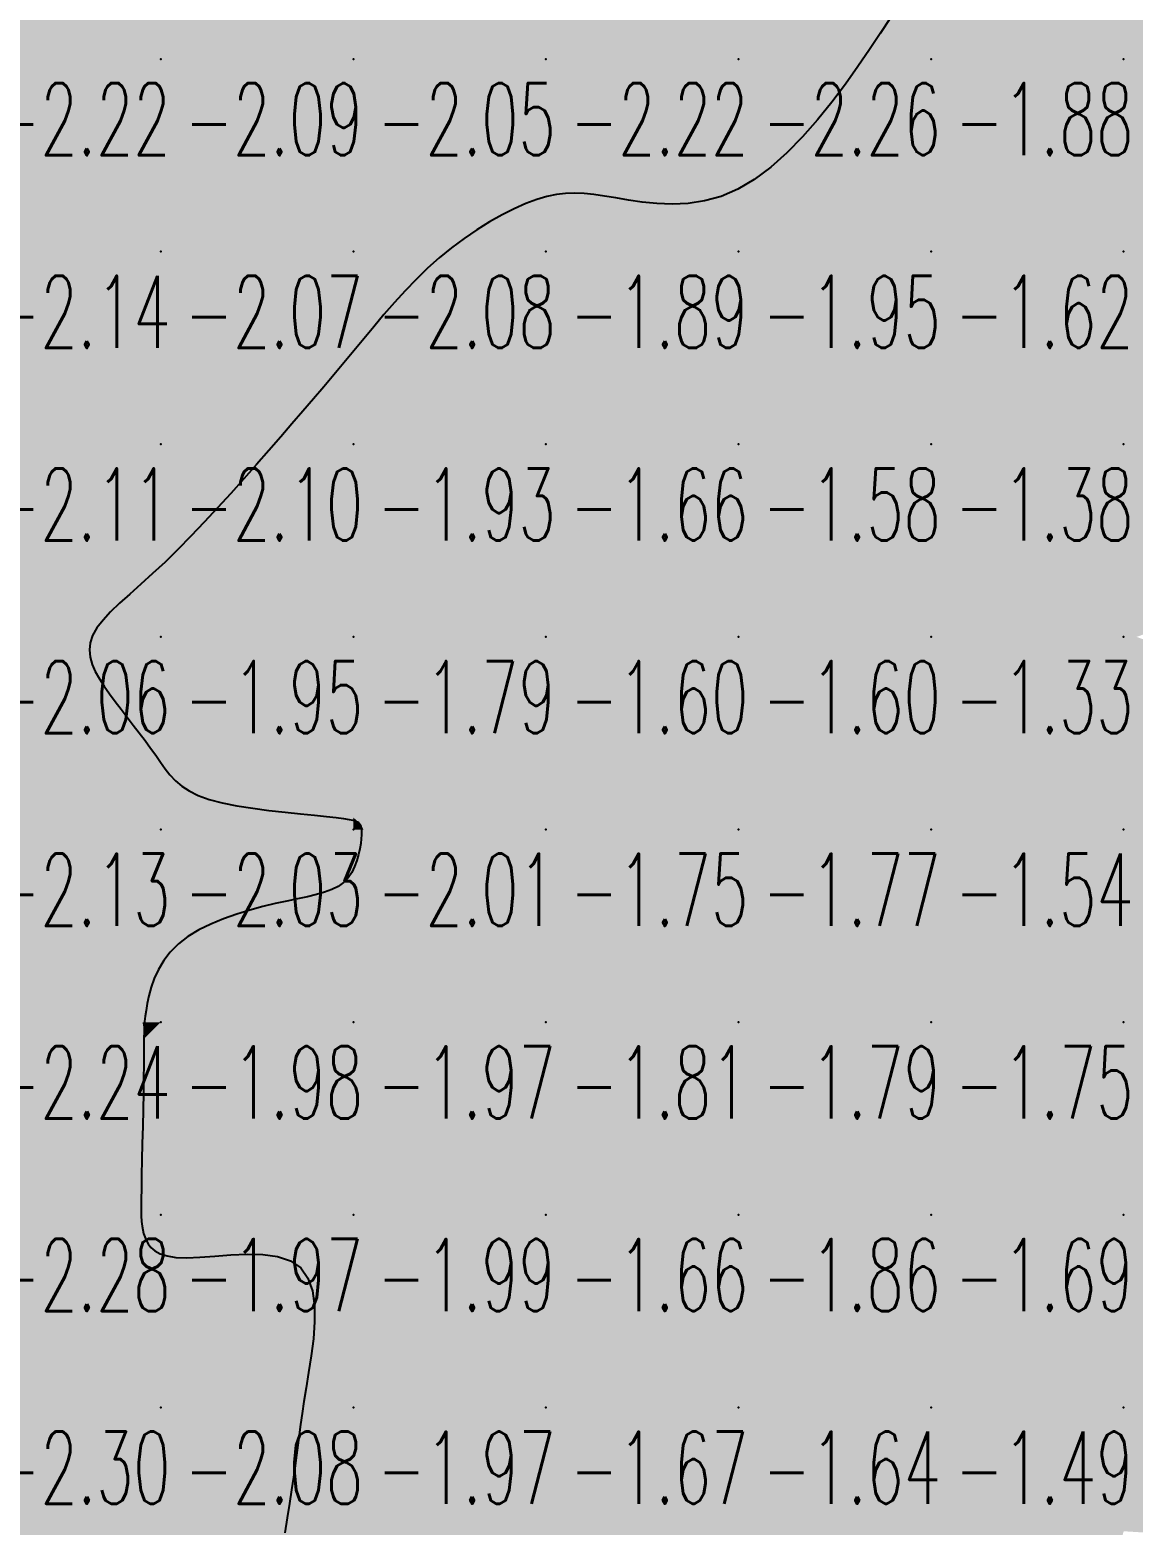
# Model space of a CAD drawing. Header units: millimetres. Extents: x 88261 to 90953, y 390274 to 392322.
# Drawn here: x 90423.5 to 90480.7, y 390581.1 to 390658.8 of the extents above; entities that cross this region are included whole.
import ezdxf
from ezdxf.enums import TextEntityAlignment as Align

# ---------------------------------------------------------------- set-up
doc = ezdxf.new("R2010")
doc.units = ezdxf.units.MM
doc.header["$LTSCALE"] = 25
for name, color, linetype in [('CN_03_00', 7, 'Continuous'), ('COTEAlt', 7, 'Continuous'), ('TN_COLORIAGE', 7, 'Continuous')]:
    doc.layers.add(name, color=color, linetype=linetype)
doc.styles.add('Simplex 1.0', font='Simplex.shx', dxfattribs={"width": 0.99, "height": 2.5})
doc.styles.get("Standard").update_dxf_attribs({"font": 'times.ttf'})

# ---------------------------------------------------------------- blocks, each defined once
blk = doc.blocks.new('COTE')
at = {"color": 0}
blk.add_point((0, 0), dxfattribs=at)
at = {"layer": 'COTEAlt'}
blk.add_attdef('ALT', text='', height=3.75, dxfattribs=at).set_placement((1.25, -1.25), align=Align.TOP_LEFT)

msp = doc.modelspace()

# ---------------------------------------------------------------- linework, layer by layer
at = {"layer": 'CN_03_00', "elevation": -2, "flags": 128}
msp.add_lwpolyline([(90468.15, 390659.368), (90467.612, 390658.568), (90467.051, 390657.727), (90466.451, 390656.846), (90465.799, 390655.931), (90465.097, 390655.003), (90464.352, 390654.085), (90463.57, 390653.202), (90462.758, 390652.375), (90461.923, 390651.63), (90461.07, 390650.989), (90460.207, 390650.476), (90459.34, 390650.107), (90458.478, 390649.869), (90457.628, 390649.741), (90456.801, 390649.703), (90456.003, 390649.733), (90455.245, 390649.811), (90454.533, 390649.915), (90453.878, 390650.026), (90453.282, 390650.125), (90452.738, 390650.203), (90452.23, 390650.256), (90451.746, 390650.279), (90451.272, 390650.264), (90450.794, 390650.208), (90450.298, 390650.105), (90449.771, 390649.949), (90449.204, 390649.737), (90448.6, 390649.47), (90447.969, 390649.152), (90447.319, 390648.787), (90446.66, 390648.378), (90445.999, 390647.928), (90445.347, 390647.442), (90444.71, 390646.922), (90444.097, 390646.373), (90443.507, 390645.798), (90442.936, 390645.203), (90442.381, 390644.592), (90441.84, 390643.97), (90441.309, 390643.342), (90440.786, 390642.711), (90440.268, 390642.083), (90439.752, 390641.461), (90439.233, 390640.842), (90438.709, 390640.221), (90438.175, 390639.593), (90437.627, 390638.953), (90437.062, 390638.298), (90436.476, 390637.623), (90435.865, 390636.923), (90435.227, 390636.195), (90434.566, 390635.448), (90433.888, 390634.691), (90433.2, 390633.936), (90432.508, 390633.191), (90431.818, 390632.469), (90431.137, 390631.777), (90430.47, 390631.128), (90429.825, 390630.528), (90429.21, 390629.975), (90428.635, 390629.462), (90428.111, 390628.986), (90427.646, 390628.538), (90427.252, 390628.116), (90426.937, 390627.712), (90426.711, 390627.321), (90426.581, 390626.938), (90426.54, 390626.561), (90426.578, 390626.187), (90426.684, 390625.814), (90426.848, 390625.44), (90427.06, 390625.063), (90427.31, 390624.68), (90427.587, 390624.29), (90427.882, 390623.89), (90428.189, 390623.484), (90428.502, 390623.075), (90428.817, 390622.665), (90429.128, 390622.26), (90429.43, 390621.861), (90429.718, 390621.472), (90429.987, 390621.096), (90430.235, 390620.737), (90430.476, 390620.396), (90430.728, 390620.075), (90431.009, 390619.774), (90431.335, 390619.496), (90431.725, 390619.241), (90432.195, 390619.01), (90432.765, 390618.806), (90433.443, 390618.628), (90434.207, 390618.475), (90435.025, 390618.344), (90435.866, 390618.232), (90436.701, 390618.137), (90437.497, 390618.055), (90438.224, 390617.985), (90438.85, 390617.923), (90439.353, 390617.866), (90439.742, 390617.815), (90440.031, 390617.768), (90440.238, 390617.724), (90440.378, 390617.683), (90440.467, 390617.643), (90440.522, 390617.604), (90440.559, 390617.565), (90440.591, 390617.525), (90440.619, 390617.479), (90440.643, 390617.421), (90440.662, 390617.345), (90440.673, 390617.246), (90440.677, 390617.119), (90440.672, 390616.958), (90440.657, 390616.758), (90440.629, 390616.515), (90440.586, 390616.238), (90440.523, 390615.939), (90440.434, 390615.628), (90440.316, 390615.316), (90440.164, 390615.016), (90439.974, 390614.738), (90439.74, 390614.494), (90439.459, 390614.291), (90439.131, 390614.124), (90438.756, 390613.985), (90438.335, 390613.864), (90437.868, 390613.753), (90437.355, 390613.644), (90436.797, 390613.528), (90436.194, 390613.396), (90435.55, 390613.24), (90434.877, 390613.058), (90434.193, 390612.848), (90433.513, 390612.607), (90432.853, 390612.334), (90432.231, 390612.026), (90431.661, 390611.683), (90431.161, 390611.302), (90430.742, 390610.883), (90430.4, 390610.436), (90430.127, 390609.973), (90429.913, 390609.507), (90429.75, 390609.05), (90429.63, 390608.613), (90429.544, 390608.21), (90429.483, 390607.851), (90429.44, 390607.544), (90429.41, 390607.271), (90429.392, 390607.008), (90429.382, 390606.732), (90429.378, 390606.42), (90429.376, 390606.047), (90429.374, 390605.591), (90429.369, 390605.027), (90429.36, 390604.342), (90429.345, 390603.559), (90429.328, 390602.71), (90429.309, 390601.827), (90429.29, 390600.942), (90429.271, 390600.089), (90429.255, 390599.299), (90429.242, 390598.605), (90429.234, 390598.031), (90429.233, 390597.567), (90429.238, 390597.195), (90429.252, 390596.898), (90429.275, 390596.659), (90429.31, 390596.458), (90429.356, 390596.279), (90429.415, 390596.103), (90429.491, 390595.918), (90429.595, 390595.729), (90429.741, 390595.543), (90429.943, 390595.372), (90430.217, 390595.223), (90430.574, 390595.107), (90431.03, 390595.032), (90431.598, 390595.008), (90432.285, 390595.037), (90433.061, 390595.098), (90433.889, 390595.16), (90434.732, 390595.195), (90435.554, 390595.174), (90436.317, 390595.068), (90436.984, 390594.847), (90437.518, 390594.483), (90437.892, 390593.957), (90438.12, 390593.292), (90438.227, 390592.521), (90438.237, 390591.679), (90438.174, 390590.799), (90438.063, 390589.914), (90437.928, 390589.057), (90437.793, 390588.264), (90437.678, 390587.557), (90437.583, 390586.926), (90437.503, 390586.352), (90437.432, 390585.813), (90437.365, 390585.29), (90437.297, 390584.762), (90437.224, 390584.211), (90437.14, 390583.614), (90437.041, 390582.959), (90436.929, 390582.253), (90436.809, 390581.508), (90436.684, 390580.737)], dxfattribs=at)
at = {"layer": 'TN_COLORIAGE', "color": 111}
for points in [[(90420.249, 390667.239, -2.326), (90420.249, 390657.239, -2.326), (90430.249, 390667.239, -2.326)], [(90420.249, 390657.239, -2.326), (90430.249, 390657.239, -2.326), (90430.249, 390667.239, -2.326)], [(90430.249, 390667.239, -2.27), (90430.249, 390657.239, -2.27), (90440.249, 390667.239, -2.27)], [(90430.249, 390657.239, -2.27), (90440.249, 390657.239, -2.27), (90440.249, 390667.239, -2.27)], [(90440.249, 390667.239, -2.467), (90440.249, 390657.239, -2.467), (90450.249, 390667.239, -2.467)], [(90440.249, 390657.239, -2.467), (90450.249, 390657.239, -2.467), (90450.249, 390667.239, -2.467)], [(90450.249, 390657.239, -2.455), (90460.249, 390657.239, -2.455), (90460.249, 390667.239, -2.455)], [(90450.249, 390667.239, -2.455), (90450.249, 390657.239, -2.455), (90460.249, 390667.239, -2.455)], [(90460.249, 390657.239, -2), (90467.053, 390657.239, -2), (90470.249, 390667.239, -2), (90470.249, 390663.258, -2)], [(90460.249, 390667.239, -2.081), (90460.249, 390657.239, -2.081), (90470.249, 390667.239, -2.081)], [(90420.249, 390657.239, -2.088), (90420.249, 390647.239, -2.088), (90430.249, 390657.239, -2.088)], [(90420.249, 390647.239, -2.088), (90430.249, 390647.239, -2.088), (90430.249, 390657.239, -2.088)], [(90430.249, 390657.239, -2.048), (90430.249, 390647.239, -2.048), (90440.249, 390657.239, -2.048)], [(90430.249, 390647.239, -2.048), (90440.249, 390647.239, -2.048), (90440.249, 390657.239, -2.048)], [(90440.249, 390657.239, -2.218), (90440.249, 390647.239, -2.218), (90450.249, 390657.239, -2.218)], [(90450.249, 390657.239, -2), (90450.249, 390650.568, -2), (90440.249, 390647.239, -2), (90444.441, 390647.239, -2)], [(90460.249, 390657.239, -2), (90453.192, 390650.183, -2), (90450.249, 390657.239, -2), (90450.249, 390650.568, -2)], [(90453.192, 390650.183, -2.261), (90460.249, 390648.858, -2.261), (90460.249, 390657.239, -2.261)], [(90467.053, 390657.239, -2.261), (90460.249, 390648.858, -2.261), (90460.249, 390657.239, -2.261)], [(90420.249, 390647.239, -2.065), (90420.249, 390637.239, -2.065), (90430.249, 390647.239, -2.065)], [(90420.249, 390637.239, -2.065), (90430.249, 390637.239, -2.065), (90430.249, 390647.239, -2.065)], [(90430.249, 390647.239, -2.078), (90430.249, 390637.239, -2.078), (90440.249, 390647.239, -2.078)], [(90430.249, 390637.239, -2), (90436.173, 390637.239, -2), (90440.249, 390647.239, -2), (90440.249, 390642.005, -2)], [(90444.441, 390647.239, -2.078), (90440.249, 390642.005, -2.078), (90440.249, 390647.239, -2.078)], [(90420.249, 390637.239, -2.104), (90420.249, 390627.239, -2.104), (90430.249, 390637.239, -2.104)], [(90430.249, 390637.239, -2), (90430.249, 390630.572, -2), (90420.249, 390627.239, -2), (90425.653, 390627.239, -2)], [(90436.173, 390637.239, -2.104), (90430.249, 390630.572, -2.104), (90430.249, 390637.239, -2.104)], [(90420.249, 390617.239, -2), (90427.405, 390624.396, -2), (90420.249, 390627.239, -2), (90425.653, 390627.239, -2)], [(90420.249, 390617.239, -2), (90427.405, 390624.396, -2), (90430.249, 390617.239, -2), (90430.249, 390620.917, -2)], [(90431.523, 390618.514, -2.03), (90430.249, 390620.917, -2.03), (90430.249, 390617.239, -2.03)], [(90430.249, 390617.239, -2), (90431.523, 390618.514, -2), (90440.249, 390617.239, -2), (90440.249, 390617.862, -2)], [(90440.582, 390617.573, -2.014), (90440.249, 390617.862, -2.014), (90440.249, 390617.239, -2.014)], [(90440.582, 390617.573, -2.014), (90440.777, 390617.239, -2.014), (90440.249, 390617.239, -2.014)], [(90420.249, 390617.239, -2.03), (90420.249, 390607.239, -2.03), (90430.249, 390617.239, -2.03)], [(90420.249, 390607.239, -2), (90429.304, 390607.239, -2), (90430.249, 390617.239, -2), (90430.249, 390611.728, -2)], [(90430.249, 390617.239, -2), (90430.249, 390611.728, -2), (90440.249, 390617.239, -2), (90436.667, 390613.657, -2)], [(90440.249, 390614.017, -2.014), (90436.667, 390613.657, -2.014), (90440.249, 390617.239, -2.014)], [(90440.777, 390617.239, -2.014), (90440.249, 390614.017, -2.014), (90440.249, 390617.239, -2.014)], [(90420.249, 390597.239, -2), (90429.43, 390606.421, -2), (90420.249, 390607.239, -2), (90429.304, 390607.239, -2)], [(90429.19, 390597.239, -2.276), (90429.43, 390606.421, -2.276), (90420.249, 390597.239, -2.276)], [(90420.249, 390587.239, -2), (90429.263, 390596.253, -2), (90420.249, 390597.239, -2), (90429.19, 390597.239, -2)], [(90420.249, 390587.239, -2), (90429.263, 390596.253, -2), (90430.249, 390587.239, -2), (90430.249, 390594.368, -2)], [(90430.249, 390594.368, -2.081), (90439.332, 390596.323, -2.081), (90430.249, 390587.239, -2.081)], [(90437.529, 390587.239, -2.081), (90439.332, 390596.323, -2.081), (90430.249, 390587.239, -2.081)], [(90420.249, 390587.239, -2.081), (90420.249, 390577.239, -2.081), (90430.249, 390587.239, -2.081)], [(90420.249, 390577.239, -2.081), (90430.249, 390577.239, -2.081), (90430.249, 390587.239, -2.081)], [(90430.249, 390587.239, -2), (90437.529, 390587.239, -2), (90430.249, 390577.239, -2), (90437.311, 390584.302, -2)], [(90436.064, 390577.239, -2.073), (90437.311, 390584.302, -2.073), (90430.249, 390577.239, -2.073)]]:
    msp.add_solid(points, dxfattribs=at)
at = {"layer": 'TN_COLORIAGE', "color": 101}
for points in [[(90480.249, 390657.239, -1.821), (90490.249, 390657.239, -1.821), (90490.249, 390667.239, -1.821)], [(90481.398, 390667.239, -1.759), (90480.249, 390666.363, -1.759), (90490.249, 390667.239, -1.759), (90480.249, 390657.239, -1.759)], [(90478.656, 390665.647, -1.759), (90480.249, 390666.363, -1.759), (90470.249, 390657.239, -1.759), (90480.249, 390657.239, -1.759)], [(90478.656, 390665.647, -1.878), (90470.249, 390663.258, -1.878), (90470.249, 390657.239, -1.878)], [(90470.249, 390663.258, -1.878), (90467.053, 390657.239, -1.878), (90470.249, 390657.239, -1.878)], [(90460.249, 390647.239, -1.878), (90470.249, 390647.239, -1.878), (90470.249, 390657.239, -1.878)], [(90460.249, 390648.858, -1.878), (90467.053, 390657.239, -1.878), (90460.249, 390647.239, -1.878), (90470.249, 390657.239, -1.878)], [(90470.249, 390647.239, -1.759), (90480.249, 390647.239, -1.759), (90480.249, 390657.239, -1.759)], [(90470.249, 390657.239, -1.759), (90470.249, 390647.239, -1.759), (90480.249, 390657.239, -1.759)], [(90480.249, 390647.239, -1.544), (90490.249, 390647.239, -1.544), (90490.249, 390657.239, -1.544)], [(90480.249, 390657.239, -1.544), (90480.249, 390647.239, -1.544), (90490.249, 390657.239, -1.544)], [(90444.441, 390647.239, -1.891), (90450.249, 390650.568, -1.891), (90450.249, 390647.239, -1.891)], [(90450.249, 390650.568, -1.891), (90453.192, 390650.183, -1.891), (90450.249, 390647.239, -1.891)], [(90460.249, 390648.858, -1.891), (90453.192, 390650.183, -1.891), (90460.249, 390647.239, -1.891), (90450.249, 390647.239, -1.891)], [(90440.249, 390642.005, -1.891), (90444.441, 390647.239, -1.891), (90440.249, 390637.239, -1.891), (90450.249, 390647.239, -1.891)], [(90440.249, 390637.239, -1.891), (90450.249, 390637.239, -1.891), (90450.249, 390647.239, -1.891)], [(90450.249, 390637.239, -1.95), (90460.249, 390637.239, -1.95), (90460.249, 390647.239, -1.95)], [(90450.249, 390647.239, -1.95), (90450.249, 390637.239, -1.95), (90460.249, 390647.239, -1.95)], [(90460.249, 390637.239, -1.619), (90470.249, 390637.239, -1.619), (90470.249, 390647.239, -1.619)], [(90460.249, 390647.239, -1.619), (90460.249, 390637.239, -1.619), (90470.249, 390647.239, -1.619)], [(90470.249, 390637.239, -1.498), (90480.249, 390637.239, -1.498), (90480.249, 390647.239, -1.498)], [(90470.249, 390647.239, -1.498), (90470.249, 390637.239, -1.498), (90480.249, 390647.239, -1.498)], [(90480.249, 390637.239, -1.267), (90490.249, 390637.239, -1.267), (90490.249, 390647.239, -1.267)], [(90480.249, 390647.239, -1.267), (90480.249, 390637.239, -1.267), (90490.249, 390647.239, -1.267)], [(90440.249, 390642.005, -1.929), (90436.173, 390637.239, -1.929), (90440.249, 390637.239, -1.929)], [(90430.249, 390630.572, -1.929), (90436.173, 390637.239, -1.929), (90430.249, 390627.239, -1.929), (90440.249, 390637.239, -1.929)], [(90430.249, 390627.239, -1.929), (90440.249, 390627.239, -1.929), (90440.249, 390637.239, -1.929)], [(90440.249, 390637.239, -1.664), (90440.249, 390627.239, -1.664), (90450.249, 390637.239, -1.664)], [(90440.249, 390627.239, -1.664), (90450.249, 390627.239, -1.664), (90450.249, 390637.239, -1.664)], [(90450.249, 390627.239, -1.582), (90460.249, 390627.239, -1.582), (90460.249, 390637.239, -1.582)], [(90450.249, 390637.239, -1.582), (90450.249, 390627.239, -1.582), (90460.249, 390637.239, -1.582)], [(90460.249, 390627.239, -1.379), (90470.249, 390627.239, -1.379), (90470.249, 390637.239, -1.379)], [(90460.249, 390637.239, -1.379), (90460.249, 390627.239, -1.379), (90470.249, 390637.239, -1.379)], [(90470.249, 390627.239, -1.242), (90480.249, 390627.239, -1.242), (90480.249, 390637.239, -1.242)], [(90470.249, 390637.239, -1.242), (90470.249, 390627.239, -1.242), (90480.249, 390637.239, -1.242)], [(90490.249, 390637.239, -1), (90490.249, 390630.545, -1), (90480.249, 390627.239, -1), (90480.916, 390627.239, -1)], [(90480.249, 390637.239, -1.057), (90480.249, 390627.239, -1.057), (90490.249, 390637.239, -1.057)], [(90425.653, 390627.239, -1.948), (90430.249, 390630.572, -1.948), (90430.249, 390627.239, -1.948)], [(90425.653, 390627.239, -1.948), (90427.405, 390624.396, -1.948), (90430.249, 390627.239, -1.948)], [(90430.249, 390620.917, -1.948), (90427.405, 390624.396, -1.948), (90430.249, 390627.239, -1.948)], [(90430.249, 390620.917, -1.793), (90431.523, 390618.514, -1.793), (90430.249, 390627.239, -1.793), (90440.249, 390627.239, -1.793)], [(90440.249, 390617.862, -1.793), (90431.523, 390618.514, -1.793), (90440.249, 390627.239, -1.793)], [(90440.249, 390617.862, -1.602), (90440.582, 390617.573, -1.602), (90440.249, 390627.239, -1.602), (90450.249, 390627.239, -1.602)], [(90440.777, 390617.239, -1.602), (90440.582, 390617.573, -1.602), (90450.249, 390617.239, -1.602), (90450.249, 390627.239, -1.602)], [(90450.249, 390617.239, -1.605), (90460.249, 390617.239, -1.605), (90460.249, 390627.239, -1.605)], [(90450.249, 390627.239, -1.605), (90450.249, 390617.239, -1.605), (90460.249, 390627.239, -1.605)], [(90460.249, 390617.239, -1.331), (90470.249, 390617.239, -1.331), (90470.249, 390627.239, -1.331)], [(90460.249, 390627.239, -1.331), (90460.249, 390617.239, -1.331), (90470.249, 390627.239, -1.331)], [(90470.249, 390617.239, -1.002), (90480.249, 390617.239, -1.002), (90480.249, 390627.239, -1.002)], [(90470.249, 390627.239, -1.002), (90470.249, 390617.239, -1.002), (90480.249, 390627.239, -1.002)], [(90480.249, 390617.239, -1), (90487.867, 390624.857, -1), (90480.249, 390627.239, -1), (90480.916, 390627.239, -1)], [(90480.249, 390617.239, -1), (90487.867, 390624.857, -1), (90490.249, 390617.239, -1), (90490.249, 390621.392, -1)], [(90440.249, 390614.017, -1.754), (90440.777, 390617.239, -1.754), (90440.249, 390607.239, -1.754), (90450.249, 390617.239, -1.754)], [(90440.249, 390607.239, -1.754), (90450.249, 390607.239, -1.754), (90450.249, 390617.239, -1.754)], [(90450.249, 390607.239, -1.771), (90460.249, 390607.239, -1.771), (90460.249, 390617.239, -1.771)], [(90450.249, 390617.239, -1.771), (90450.249, 390607.239, -1.771), (90460.249, 390617.239, -1.771)], [(90460.249, 390607.239, -1.539), (90470.249, 390607.239, -1.539), (90470.249, 390617.239, -1.539)], [(90460.249, 390617.239, -1.539), (90460.249, 390607.239, -1.539), (90470.249, 390617.239, -1.539)], [(90470.249, 390607.239, -1.091), (90480.249, 390607.239, -1.091), (90480.249, 390617.239, -1.091)], [(90470.249, 390617.239, -1.091), (90470.249, 390607.239, -1.091), (90480.249, 390617.239, -1.091)], [(90480.249, 390607.239, -1.02), (90490.249, 390607.239, -1.02), (90490.249, 390617.239, -1.02)], [(90480.249, 390617.239, -1.02), (90480.249, 390607.239, -1.02), (90490.249, 390617.239, -1.02)], [(90436.667, 390613.657, -1.971), (90440.249, 390614.017, -1.971), (90430.249, 390607.239, -1.971), (90440.249, 390607.239, -1.971)], [(90436.667, 390613.657, -1.975), (90430.249, 390611.728, -1.975), (90430.249, 390607.239, -1.975)], [(90430.249, 390611.728, -1.975), (90429.304, 390607.239, -1.975), (90430.249, 390607.239, -1.975)], [(90429.43, 390606.421, -1.967), (90429.19, 390597.239, -1.967), (90430.249, 390607.239, -1.967), (90430.249, 390597.239, -1.967)], [(90429.304, 390607.239, -1.975), (90429.43, 390606.421, -1.975), (90430.249, 390607.239, -1.975)], [(90430.249, 390607.239, -1.971), (90430.249, 390597.239, -1.971), (90440.249, 390607.239, -1.971)], [(90430.249, 390597.239, -1.971), (90440.249, 390597.239, -1.971), (90440.249, 390607.239, -1.971)], [(90440.249, 390607.239, -1.809), (90440.249, 390597.239, -1.809), (90450.249, 390607.239, -1.809)], [(90440.249, 390597.239, -1.809), (90450.249, 390597.239, -1.809), (90450.249, 390607.239, -1.809)], [(90450.249, 390597.239, -1.793), (90460.249, 390597.239, -1.793), (90460.249, 390607.239, -1.793)], [(90450.249, 390607.239, -1.793), (90450.249, 390597.239, -1.793), (90460.249, 390607.239, -1.793)], [(90460.249, 390597.239, -1.747), (90470.249, 390597.239, -1.747), (90470.249, 390607.239, -1.747)], [(90460.249, 390607.239, -1.747), (90460.249, 390597.239, -1.747), (90470.249, 390607.239, -1.747)], [(90470.249, 390597.239, -1.237), (90480.249, 390597.239, -1.237), (90480.249, 390607.239, -1.237)], [(90470.249, 390607.239, -1.237), (90470.249, 390597.239, -1.237), (90480.249, 390607.239, -1.237)], [(90480.249, 390597.239, -1.137), (90490.249, 390597.239, -1.137), (90490.249, 390607.239, -1.137)], [(90480.249, 390607.239, -1.137), (90480.249, 390597.239, -1.137), (90490.249, 390607.239, -1.137)], [(90429.19, 390597.239, -1.967), (90429.263, 390596.253, -1.967), (90430.249, 390597.239, -1.967)], [(90430.249, 390594.368, -1.967), (90429.263, 390596.253, -1.967), (90430.249, 390597.239, -1.967)], [(90439.332, 390596.323, -1.967), (90430.249, 390594.368, -1.967), (90440.249, 390597.239, -1.967), (90430.249, 390597.239, -1.967)], [(90439.332, 390596.323, -1.97), (90437.529, 390587.239, -1.97), (90440.249, 390597.239, -1.97), (90440.249, 390587.239, -1.97)], [(90440.249, 390597.239, -1.661), (90440.249, 390587.239, -1.661), (90450.249, 390597.239, -1.661)], [(90440.249, 390587.239, -1.661), (90450.249, 390587.239, -1.661), (90450.249, 390597.239, -1.661)], [(90450.249, 390587.239, -1.863), (90460.249, 390587.239, -1.863), (90460.249, 390597.239, -1.863)], [(90450.249, 390597.239, -1.863), (90450.249, 390587.239, -1.863), (90460.249, 390597.239, -1.863)], [(90460.249, 390587.239, -1.69), (90470.249, 390587.239, -1.69), (90470.249, 390597.239, -1.69)], [(90460.249, 390597.239, -1.69), (90460.249, 390587.239, -1.69), (90470.249, 390597.239, -1.69)], [(90470.249, 390587.239, -1.203), (90480.249, 390587.239, -1.203), (90480.249, 390597.239, -1.203)], [(90470.249, 390597.239, -1.203), (90470.249, 390587.239, -1.203), (90480.249, 390597.239, -1.203)], [(90480.249, 390587.239, -1.103), (90490.249, 390587.239, -1.103), (90490.249, 390597.239, -1.103)], [(90480.249, 390597.239, -1.103), (90480.249, 390587.239, -1.103), (90490.249, 390597.239, -1.103)], [(90437.311, 390584.302, -1.948), (90436.064, 390577.239, -1.948), (90440.249, 390587.239, -1.948), (90440.249, 390577.239, -1.948)], [(90437.311, 390584.302, -1.97), (90437.529, 390587.239, -1.97), (90440.249, 390587.239, -1.97)], [(90440.249, 390587.239, -1.675), (90440.249, 390577.239, -1.675), (90450.249, 390587.239, -1.675)], [(90440.249, 390577.239, -1.675), (90450.249, 390577.239, -1.675), (90450.249, 390587.239, -1.675)], [(90450.249, 390577.239, -1.643), (90460.249, 390577.239, -1.643), (90460.249, 390587.239, -1.643)], [(90450.249, 390587.239, -1.643), (90450.249, 390577.239, -1.643), (90460.249, 390587.239, -1.643)], [(90460.249, 390577.239, -1.488), (90470.249, 390577.239, -1.488), (90470.249, 390587.239, -1.488)], [(90460.249, 390587.239, -1.488), (90460.249, 390577.239, -1.488), (90470.249, 390587.239, -1.488)], [(90470.249, 390577.239, -1), (90479.27, 390577.239, -1), (90480.249, 390587.239, -1), (90480.249, 390580.814, -1)], [(90470.249, 390587.239, -1.053), (90470.249, 390577.239, -1.053), (90480.249, 390587.239, -1.053)], [(90490.249, 390587.239, -1), (90483.615, 390580.605, -1), (90480.249, 390587.239, -1), (90480.249, 390580.814, -1)]]:
    msp.add_solid(points, dxfattribs=at)

# ---------------------------------------------------------------- block references
at = {"layer": 'COTEAlt'}
ref = msp.add_blockref('COTE', (90420.249, 390657.239), dxfattribs=at)
ref.add_attrib('ALT', '-2.22', dxfattribs={"height": 3.75, "style": 'Simplex 1.0', "width": 0.6}).set_placement((90421.499, 390655.989), align=Align.TOP_LEFT)
ref = msp.add_blockref('COTE', (90430.249, 390657.239), dxfattribs=at)
ref.add_attrib('ALT', '-2.09', dxfattribs={"height": 3.75, "style": 'Simplex 1.0', "width": 0.6}).set_placement((90431.499, 390655.989), align=Align.TOP_LEFT)
ref = msp.add_blockref('COTE', (90440.249, 390657.239), dxfattribs=at)
ref.add_attrib('ALT', '-2.05', dxfattribs={"height": 3.75, "style": 'Simplex 1.0', "width": 0.6}).set_placement((90441.499, 390655.989), align=Align.TOP_LEFT)
ref = msp.add_blockref('COTE', (90450.249, 390657.239), dxfattribs=at)
ref.add_attrib('ALT', '-2.22', dxfattribs={"height": 3.75, "style": 'Simplex 1.0', "width": 0.6}).set_placement((90451.499, 390655.989), align=Align.TOP_LEFT)
ref = msp.add_blockref('COTE', (90460.249, 390657.239), dxfattribs=at)
ref.add_attrib('ALT', '-2.26', dxfattribs={"height": 3.75, "style": 'Simplex 1.0', "width": 0.6}).set_placement((90461.499, 390655.989), align=Align.TOP_LEFT)
ref = msp.add_blockref('COTE', (90470.249, 390657.239), dxfattribs=at)
ref.add_attrib('ALT', '-1.88', dxfattribs={"height": 3.75, "style": 'Simplex 1.0', "width": 0.6}).set_placement((90471.499, 390655.989), align=Align.TOP_LEFT)
ref = msp.add_blockref('COTE', (90480.249, 390657.239), dxfattribs=at)
ref.add_attrib('ALT', '-1.76', dxfattribs={"height": 3.75, "style": 'Simplex 1.0', "width": 0.6}).set_placement((90481.499, 390655.989), align=Align.TOP_LEFT)
ref = msp.add_blockref('COTE', (90420.249, 390647.239), dxfattribs=at)
ref.add_attrib('ALT', '-2.14', dxfattribs={"height": 3.75, "style": 'Simplex 1.0', "width": 0.6}).set_placement((90421.499, 390645.989), align=Align.TOP_LEFT)
ref = msp.add_blockref('COTE', (90430.249, 390647.239), dxfattribs=at)
ref.add_attrib('ALT', '-2.07', dxfattribs={"height": 3.75, "style": 'Simplex 1.0', "width": 0.6}).set_placement((90431.499, 390645.989), align=Align.TOP_LEFT)
ref = msp.add_blockref('COTE', (90440.249, 390647.239), dxfattribs=at)
ref.add_attrib('ALT', '-2.08', dxfattribs={"height": 3.75, "style": 'Simplex 1.0', "width": 0.6}).set_placement((90441.499, 390645.989), align=Align.TOP_LEFT)
ref = msp.add_blockref('COTE', (90450.249, 390647.239), dxfattribs=at)
ref.add_attrib('ALT', '-1.89', dxfattribs={"height": 3.75, "style": 'Simplex 1.0', "width": 0.6}).set_placement((90451.499, 390645.989), align=Align.TOP_LEFT)
ref = msp.add_blockref('COTE', (90460.249, 390647.239), dxfattribs=at)
ref.add_attrib('ALT', '-1.95', dxfattribs={"height": 3.75, "style": 'Simplex 1.0', "width": 0.6}).set_placement((90461.499, 390645.989), align=Align.TOP_LEFT)
ref = msp.add_blockref('COTE', (90470.249, 390647.239), dxfattribs=at)
ref.add_attrib('ALT', '-1.62', dxfattribs={"height": 3.75, "style": 'Simplex 1.0', "width": 0.6}).set_placement((90471.499, 390645.989), align=Align.TOP_LEFT)
ref = msp.add_blockref('COTE', (90480.249, 390647.239), dxfattribs=at)
ref.add_attrib('ALT', '-1.50', dxfattribs={"height": 3.75, "style": 'Simplex 1.0', "width": 0.6}).set_placement((90481.499, 390645.989), align=Align.TOP_LEFT)
ref = msp.add_blockref('COTE', (90420.249, 390637.239), dxfattribs=at)
ref.add_attrib('ALT', '-2.11', dxfattribs={"height": 3.75, "style": 'Simplex 1.0', "width": 0.6}).set_placement((90421.499, 390635.989), align=Align.TOP_LEFT)
ref = msp.add_blockref('COTE', (90430.249, 390637.239), dxfattribs=at)
ref.add_attrib('ALT', '-2.10', dxfattribs={"height": 3.75, "style": 'Simplex 1.0', "width": 0.6}).set_placement((90431.499, 390635.989), align=Align.TOP_LEFT)
ref = msp.add_blockref('COTE', (90440.249, 390637.239), dxfattribs=at)
ref.add_attrib('ALT', '-1.93', dxfattribs={"height": 3.75, "style": 'Simplex 1.0', "width": 0.6}).set_placement((90441.499, 390635.989), align=Align.TOP_LEFT)
ref = msp.add_blockref('COTE', (90450.249, 390637.239), dxfattribs=at)
ref.add_attrib('ALT', '-1.66', dxfattribs={"height": 3.75, "style": 'Simplex 1.0', "width": 0.6}).set_placement((90451.499, 390635.989), align=Align.TOP_LEFT)
ref = msp.add_blockref('COTE', (90460.249, 390637.239), dxfattribs=at)
ref.add_attrib('ALT', '-1.58', dxfattribs={"height": 3.75, "style": 'Simplex 1.0', "width": 0.6}).set_placement((90461.499, 390635.989), align=Align.TOP_LEFT)
ref = msp.add_blockref('COTE', (90470.249, 390637.239), dxfattribs=at)
ref.add_attrib('ALT', '-1.38', dxfattribs={"height": 3.75, "style": 'Simplex 1.0', "width": 0.6}).set_placement((90471.499, 390635.989), align=Align.TOP_LEFT)
ref = msp.add_blockref('COTE', (90480.249, 390637.239), dxfattribs=at)
ref.add_attrib('ALT', '-1.24', dxfattribs={"height": 3.75, "style": 'Simplex 1.0', "width": 0.6}).set_placement((90481.499, 390635.989), align=Align.TOP_LEFT)
ref = msp.add_blockref('COTE', (90420.249, 390627.239), dxfattribs=at)
ref.add_attrib('ALT', '-2.06', dxfattribs={"height": 3.75, "style": 'Simplex 1.0', "width": 0.6}).set_placement((90421.499, 390625.989), align=Align.TOP_LEFT)
ref = msp.add_blockref('COTE', (90430.249, 390627.239), dxfattribs=at)
ref.add_attrib('ALT', '-1.95', dxfattribs={"height": 3.75, "style": 'Simplex 1.0', "width": 0.6}).set_placement((90431.499, 390625.989), align=Align.TOP_LEFT)
ref = msp.add_blockref('COTE', (90440.249, 390627.239), dxfattribs=at)
ref.add_attrib('ALT', '-1.79', dxfattribs={"height": 3.75, "style": 'Simplex 1.0', "width": 0.6}).set_placement((90441.499, 390625.989), align=Align.TOP_LEFT)
ref = msp.add_blockref('COTE', (90450.249, 390627.239), dxfattribs=at)
ref.add_attrib('ALT', '-1.60', dxfattribs={"height": 3.75, "style": 'Simplex 1.0', "width": 0.6}).set_placement((90451.499, 390625.989), align=Align.TOP_LEFT)
ref = msp.add_blockref('COTE', (90460.249, 390627.239), dxfattribs=at)
ref.add_attrib('ALT', '-1.60', dxfattribs={"height": 3.75, "style": 'Simplex 1.0', "width": 0.6}).set_placement((90461.499, 390625.989), align=Align.TOP_LEFT)
ref = msp.add_blockref('COTE', (90470.249, 390627.239), dxfattribs=at)
ref.add_attrib('ALT', '-1.33', dxfattribs={"height": 3.75, "style": 'Simplex 1.0', "width": 0.6}).set_placement((90471.499, 390625.989), align=Align.TOP_LEFT)
ref = msp.add_blockref('COTE', (90480.249, 390627.239), dxfattribs=at)
ref.add_attrib('ALT', '-1.00', dxfattribs={"height": 3.75, "style": 'Simplex 1.0', "width": 0.6}).set_placement((90481.499, 390625.989), align=Align.TOP_LEFT)
ref = msp.add_blockref('COTE', (90420.249, 390617.239), dxfattribs=at)
ref.add_attrib('ALT', '-2.13', dxfattribs={"height": 3.75, "style": 'Simplex 1.0', "width": 0.6}).set_placement((90421.499, 390615.989), align=Align.TOP_LEFT)
ref = msp.add_blockref('COTE', (90430.249, 390617.239), dxfattribs=at)
ref.add_attrib('ALT', '-2.03', dxfattribs={"height": 3.75, "style": 'Simplex 1.0', "width": 0.6}).set_placement((90431.499, 390615.989), align=Align.TOP_LEFT)
ref = msp.add_blockref('COTE', (90440.249, 390617.239), dxfattribs=at)
ref.add_attrib('ALT', '-2.01', dxfattribs={"height": 3.75, "style": 'Simplex 1.0', "width": 0.6}).set_placement((90441.499, 390615.989), align=Align.TOP_LEFT)
ref = msp.add_blockref('COTE', (90450.249, 390617.239), dxfattribs=at)
ref.add_attrib('ALT', '-1.75', dxfattribs={"height": 3.75, "style": 'Simplex 1.0', "width": 0.6}).set_placement((90451.499, 390615.989), align=Align.TOP_LEFT)
ref = msp.add_blockref('COTE', (90460.249, 390617.239), dxfattribs=at)
ref.add_attrib('ALT', '-1.77', dxfattribs={"height": 3.75, "style": 'Simplex 1.0', "width": 0.6}).set_placement((90461.499, 390615.989), align=Align.TOP_LEFT)
ref = msp.add_blockref('COTE', (90470.249, 390617.239), dxfattribs=at)
ref.add_attrib('ALT', '-1.54', dxfattribs={"height": 3.75, "style": 'Simplex 1.0', "width": 0.6}).set_placement((90471.499, 390615.989), align=Align.TOP_LEFT)
ref = msp.add_blockref('COTE', (90480.249, 390617.239), dxfattribs=at)
ref.add_attrib('ALT', '-1.09', dxfattribs={"height": 3.75, "style": 'Simplex 1.0', "width": 0.6}).set_placement((90481.499, 390615.989), align=Align.TOP_LEFT)
ref = msp.add_blockref('COTE', (90420.249, 390607.239), dxfattribs=at)
ref.add_attrib('ALT', '-2.24', dxfattribs={"height": 3.75, "style": 'Simplex 1.0', "width": 0.6}).set_placement((90421.499, 390605.989), align=Align.TOP_LEFT)
ref = msp.add_blockref('COTE', (90430.249, 390607.239), dxfattribs=at)
ref.add_attrib('ALT', '-1.98', dxfattribs={"height": 3.75, "style": 'Simplex 1.0', "width": 0.6}).set_placement((90431.499, 390605.989), align=Align.TOP_LEFT)
ref = msp.add_blockref('COTE', (90440.249, 390607.239), dxfattribs=at)
ref.add_attrib('ALT', '-1.97', dxfattribs={"height": 3.75, "style": 'Simplex 1.0', "width": 0.6}).set_placement((90441.499, 390605.989), align=Align.TOP_LEFT)
ref = msp.add_blockref('COTE', (90450.249, 390607.239), dxfattribs=at)
ref.add_attrib('ALT', '-1.81', dxfattribs={"height": 3.75, "style": 'Simplex 1.0', "width": 0.6}).set_placement((90451.499, 390605.989), align=Align.TOP_LEFT)
ref = msp.add_blockref('COTE', (90460.249, 390607.239), dxfattribs=at)
ref.add_attrib('ALT', '-1.79', dxfattribs={"height": 3.75, "style": 'Simplex 1.0', "width": 0.6}).set_placement((90461.499, 390605.989), align=Align.TOP_LEFT)
ref = msp.add_blockref('COTE', (90470.249, 390607.239), dxfattribs=at)
ref.add_attrib('ALT', '-1.75', dxfattribs={"height": 3.75, "style": 'Simplex 1.0', "width": 0.6}).set_placement((90471.499, 390605.989), align=Align.TOP_LEFT)
ref = msp.add_blockref('COTE', (90480.249, 390607.239), dxfattribs=at)
ref.add_attrib('ALT', '-1.24', dxfattribs={"height": 3.75, "style": 'Simplex 1.0', "width": 0.6}).set_placement((90481.499, 390605.989), align=Align.TOP_LEFT)
ref = msp.add_blockref('COTE', (90420.249, 390597.239), dxfattribs=at)
ref.add_attrib('ALT', '-2.28', dxfattribs={"height": 3.75, "style": 'Simplex 1.0', "width": 0.6}).set_placement((90421.499, 390595.989), align=Align.TOP_LEFT)
ref = msp.add_blockref('COTE', (90430.249, 390597.239), dxfattribs=at)
ref.add_attrib('ALT', '-1.97', dxfattribs={"height": 3.75, "style": 'Simplex 1.0', "width": 0.6}).set_placement((90431.499, 390595.989), align=Align.TOP_LEFT)
ref = msp.add_blockref('COTE', (90440.249, 390597.239), dxfattribs=at)
ref.add_attrib('ALT', '-1.99', dxfattribs={"height": 3.75, "style": 'Simplex 1.0', "width": 0.6}).set_placement((90441.499, 390595.989), align=Align.TOP_LEFT)
ref = msp.add_blockref('COTE', (90450.249, 390597.239), dxfattribs=at)
ref.add_attrib('ALT', '-1.66', dxfattribs={"height": 3.75, "style": 'Simplex 1.0', "width": 0.6}).set_placement((90451.499, 390595.989), align=Align.TOP_LEFT)
ref = msp.add_blockref('COTE', (90460.249, 390597.239), dxfattribs=at)
ref.add_attrib('ALT', '-1.86', dxfattribs={"height": 3.75, "style": 'Simplex 1.0', "width": 0.6}).set_placement((90461.499, 390595.989), align=Align.TOP_LEFT)
ref = msp.add_blockref('COTE', (90470.249, 390597.239), dxfattribs=at)
ref.add_attrib('ALT', '-1.69', dxfattribs={"height": 3.75, "style": 'Simplex 1.0', "width": 0.6}).set_placement((90471.499, 390595.989), align=Align.TOP_LEFT)
ref = msp.add_blockref('COTE', (90480.249, 390597.239), dxfattribs=at)
ref.add_attrib('ALT', '-1.20', dxfattribs={"height": 3.75, "style": 'Simplex 1.0', "width": 0.6}).set_placement((90481.499, 390595.989), align=Align.TOP_LEFT)
ref = msp.add_blockref('COTE', (90420.249, 390587.239), dxfattribs=at)
ref.add_attrib('ALT', '-2.30', dxfattribs={"height": 3.75, "style": 'Simplex 1.0', "width": 0.6}).set_placement((90421.499, 390585.989), align=Align.TOP_LEFT)
ref = msp.add_blockref('COTE', (90430.249, 390587.239), dxfattribs=at)
ref.add_attrib('ALT', '-2.08', dxfattribs={"height": 3.75, "style": 'Simplex 1.0', "width": 0.6}).set_placement((90431.499, 390585.989), align=Align.TOP_LEFT)
ref = msp.add_blockref('COTE', (90440.249, 390587.239), dxfattribs=at)
ref.add_attrib('ALT', '-1.97', dxfattribs={"height": 3.75, "style": 'Simplex 1.0', "width": 0.6}).set_placement((90441.499, 390585.989), align=Align.TOP_LEFT)
ref = msp.add_blockref('COTE', (90450.249, 390587.239), dxfattribs=at)
ref.add_attrib('ALT', '-1.67', dxfattribs={"height": 3.75, "style": 'Simplex 1.0', "width": 0.6}).set_placement((90451.499, 390585.989), align=Align.TOP_LEFT)
ref = msp.add_blockref('COTE', (90460.249, 390587.239), dxfattribs=at)
ref.add_attrib('ALT', '-1.64', dxfattribs={"height": 3.75, "style": 'Simplex 1.0', "width": 0.6}).set_placement((90461.499, 390585.989), align=Align.TOP_LEFT)
ref = msp.add_blockref('COTE', (90470.249, 390587.239), dxfattribs=at)
ref.add_attrib('ALT', '-1.49', dxfattribs={"height": 3.75, "style": 'Simplex 1.0', "width": 0.6}).set_placement((90471.499, 390585.989), align=Align.TOP_LEFT)
ref = msp.add_blockref('COTE', (90480.249, 390587.239), dxfattribs=at)
ref.add_attrib('ALT', '-1.05', dxfattribs={"height": 3.75, "style": 'Simplex 1.0', "width": 0.6}).set_placement((90481.499, 390585.989), align=Align.TOP_LEFT)

doc.saveas('drawing.dxf')
